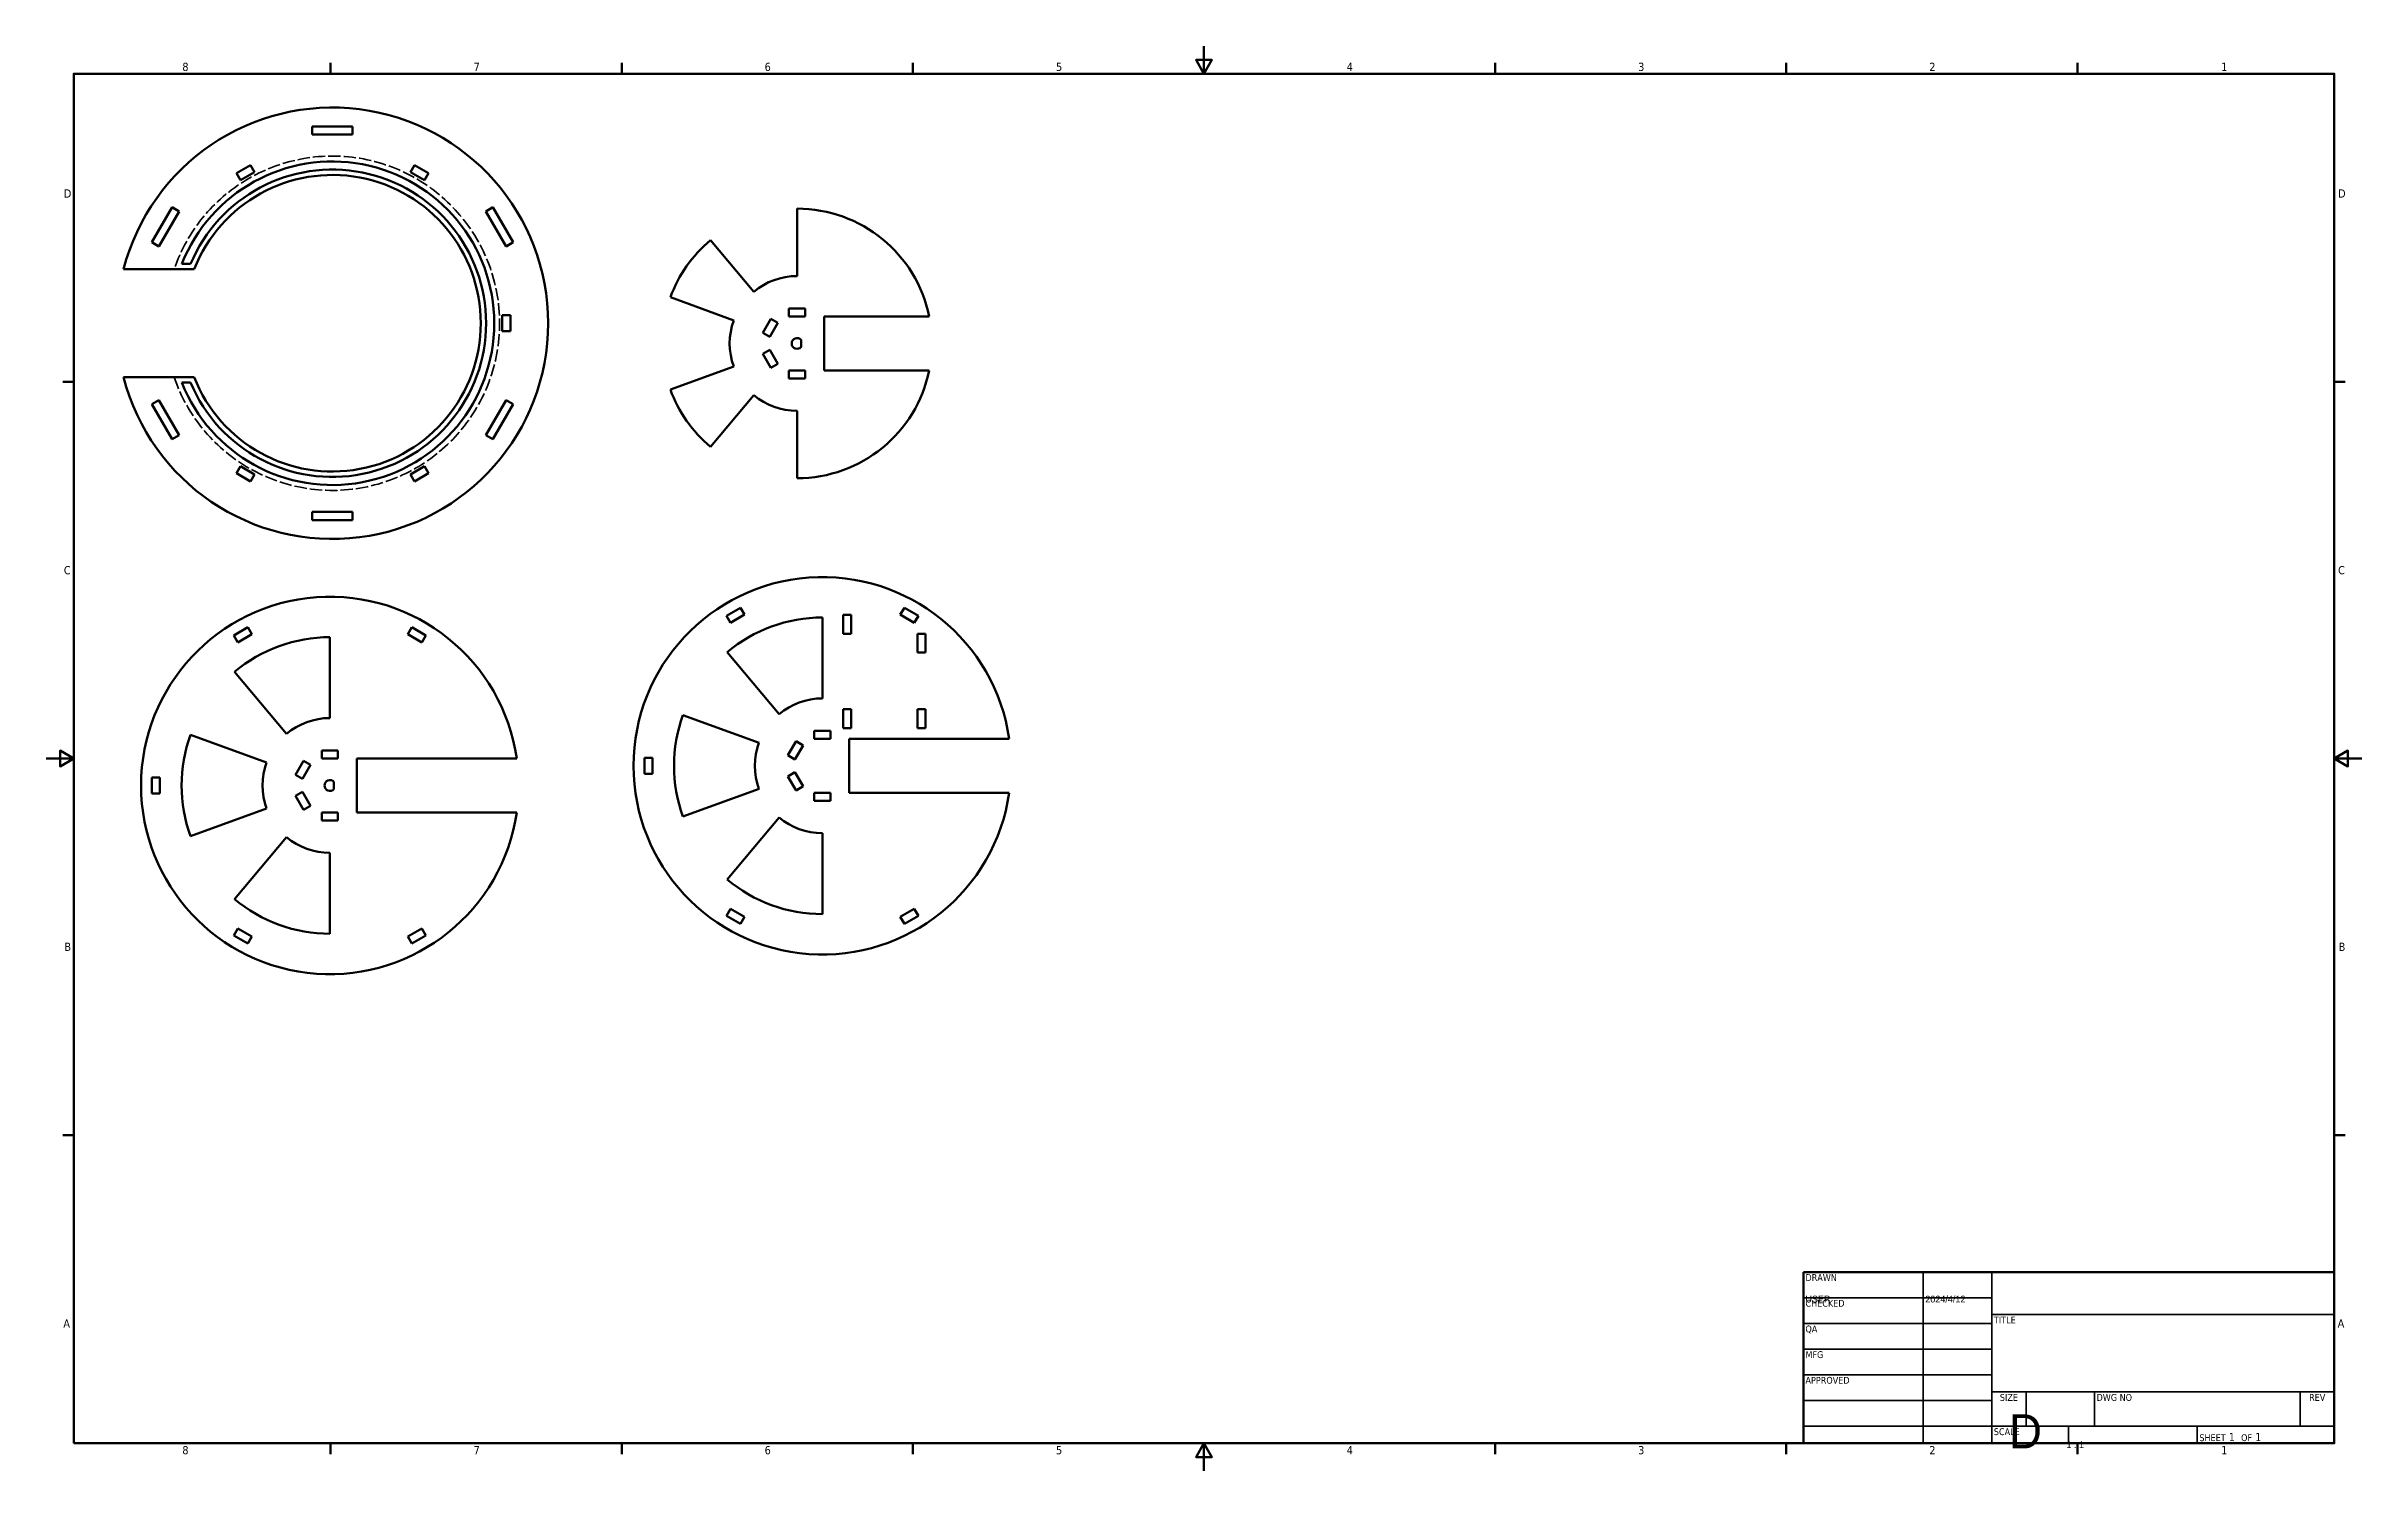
# Model space of a CAD drawing. Header units: millimetres. Extents: x 3 to 861, y 15 to 544.
import ezdxf
from ezdxf.enums import TextEntityAlignment as Align

# ---------------------------------------------------------------- set-up
doc = ezdxf.new("R2018")
doc.units = ezdxf.units.MM
doc.linetypes.add('DASHED', pattern=[0.2067, 0.1654, -0.0413])
for name, color, linetype, lineweight in [('Border (ANSI)', 7, 'Continuous', 70), ('Title (ANSI)', 7, 'Continuous', 50), ('可見 (ANSI)', 7, 'Continuous', 50), ('標題 (ANSI)', 7, 'Continuous', 50), ('隱藏 (ANSI)', 7, 'DASHED', 35)]:
    doc.layers.add(name, color=color, linetype=linetype, lineweight=lineweight)
doc.styles.add('Note Text (ANSI)', font='tahoma.ttf')
doc.styles.add('文字型式38', font='tahoma.ttf')
doc.styles.add('註記文字 (ANSI)', font='tahoma.ttf')

# ---------------------------------------------------------------- blocks, each defined once
blk = doc.blocks.new('圖框 Default Border')
at = {"layer": 'Border (ANSI)'}
for p, q in [((107.95, 533.4), (107.95, 537.46)), ((215.9, 533.4), (215.9, 537.46)), ((323.85, 533.4), (323.85, 537.46)), ((539.75, 533.4), (539.75, 537.46)), ((647.7, 533.4), (647.7, 537.46)), ((755.65, 533.4), (755.65, 537.46)), ((12.7, 419.1), (8.64, 419.1)), ((850.9, 419.1), (854.96, 419.1)), ((12.7, 139.7), (8.64, 139.7)), ((850.9, 139.7), (854.96, 139.7)), ((107.95, 25.4), (107.95, 21.34)), ((215.9, 25.4), (215.9, 21.34)), ((323.85, 25.4), (323.85, 21.34)), ((539.75, 25.4), (539.75, 21.34)), ((647.7, 25.4), (647.7, 21.34)), ((755.65, 25.4), (755.65, 21.34))]:
    blk.add_line(p, q, dxfattribs=at)
at = {"layer": 'Border (ANSI)', "flags": 128}
for points in [[(431.8, 543.56), (431.8, 533.4), (428.87, 538.48), (434.73, 538.48), (431.8, 533.4)], [(12.7, 25.4), (12.7, 533.4), (850.9, 533.4), (850.9, 25.4), (12.7, 25.4)], [(2.54, 279.4), (12.7, 279.4), (7.62, 282.33), (7.62, 276.47), (12.7, 279.4)], [(861.06, 279.4), (850.9, 279.4), (855.98, 282.33), (855.98, 276.47), (850.9, 279.4)], [(431.8, 15.24), (431.8, 25.4), (428.87, 20.32), (434.73, 20.32), (431.8, 25.4)]]:
    blk.add_lwpolyline(points, dxfattribs=at)
at = {"layer": 'Border (ANSI)', "char_height": 3.05, "attachment_point": 7, "style": 'Note Text (ANSI)'}
for s, insert in [('8', (52.98, 534.35)), ('7', (160.98, 534.42)), ('6', (268.9, 534.35)), ('5', (376.93, 534.35)), ('4', (484.71, 534.42)), ('3', (592.78, 534.35)), ('2', (700.75, 534.42)), ('1', (808.94, 534.42)), ('D', (9.04, 487.43)), ('D', (852.32, 487.43)), ('C', (9.04, 347.67)), ('C', (852.32, 347.67)), ('B', (9.23, 208.03)), ('B', (852.51, 208.03)), ('A', (8.86, 68.33)), ('A', (852.14, 68.33)), ('8', (52.98, 21.27)), ('7', (160.98, 21.34)), ('6', (268.9, 21.27)), ('5', (376.93, 21.27)), ('4', (484.71, 21.34)), ('3', (592.78, 21.27)), ('2', (700.75, 21.34)), ('1', (808.94, 21.34))]:
    blk.add_mtext(s, dxfattribs=dict(at, insert=insert))
blk = doc.blocks.new('標題欄框 ANSI - Large')
at = {"layer": 'Title (ANSI)'}
for p, q in [((127, 189.23), (127, 125.73)), ((323.85, 189.23), (127, 189.23)), ((323.85, 125.73), (323.85, 189.23)), ((127, 125.73), (323.85, 125.73))]:
    blk.add_line(p, q, dxfattribs=at)
at = {"layer": 'Title (ANSI)', "lineweight": 35}
for p, q in [((171.45, 125.73), (171.45, 189.23)), ((196.85, 125.73), (196.85, 189.23)), ((127, 179.7), (196.85, 179.7)), ((196.85, 173.48), (323.85, 173.48)), ((127, 170.18), (196.85, 170.18)), ((127, 160.65), (196.85, 160.65)), ((127, 151.13), (196.85, 151.13)), ((127, 141.6), (196.85, 141.6)), ((323.85, 144.78), (196.85, 144.78)), ((209.55, 132.08), (209.55, 144.78)), ((234.95, 132.08), (234.95, 144.78)), ((311.15, 132.08), (311.15, 144.78)), ((196.85, 132.08), (127, 132.08)), ((323.85, 132.08), (196.85, 132.08)), ((225.3, 132.08), (225.3, 125.73)), ((273.05, 132.08), (273.05, 125.73))]:
    blk.add_line(p, q, dxfattribs=at)
at = {"layer": 'Title (ANSI)', "style": '文字型式38'}
for s, p in [('DRAWN', (127.76, 188.47)), ('CHECKED', (127.76, 178.94)), ('TITLE', (197.61, 172.72)), ('QA', (127.76, 169.42)), ('MFG', (127.76, 159.89)), ('APPROVED', (127.76, 150.37)), ('DWG NO', (235.71, 144.02)), ('SCALE', (197.61, 131.32))]:
    blk.add_text(s, height=2.54, dxfattribs=at).set_placement(p, align=Align.TOP_LEFT)
for s, p in [('SIZE', (203.2, 144.02)), ('REV', (317.5, 144.02))]:
    blk.add_text(s, height=2.54, dxfattribs=at).set_placement(p, align=Align.TOP_CENTER)
at = {"layer": 'Title (ANSI)', "insert": (273.81, 126.49), "char_height": 3.048, "attachment_point": 7, "style": '註記文字 (ANSI)'}
blk.add_mtext('\\fTahoma|b0|i0;{\\H2.5400;SHEET}\\fTahoma|b0|i0;{\\H3.0480; 1  }\\fTahoma|b0|i0;{\\H2.5400;OF}\\fTahoma|b0|i0;{\\H3.0480; 1 }', dxfattribs=at)
at = {"layer": 'Title (ANSI)', "lineweight": 30, "flags": 104}
for tag, height, p in [('AUTHOR', 3.17, (127.76, 180.47)), ('CREATION_DATE', 3.17, (172.21, 180.47)), ('CHECKED_BY', 3.17, (127.76, 170.94)), ('CHECKED_DATE', 3.17, (172.21, 170.94)), ('MFG_APPROVED_BY', 3.17, (127.76, 151.89)), ('MFG_APPROVED_DATE', 3.17, (172.21, 151.89)), ('ENG_APPROVED_BY', 3.17, (127.76, 142.37)), ('ENG_APPROVAL_DATE', 3.17, (172.21, 142.37)), ('PART_NUMBER', 4.57, (235.71, 132.84))]:
    blk.add_attdef(tag, text='', height=height, dxfattribs=at).set_placement(p, align=Align.BOTTOM_LEFT)
for tag, height, p in [('COMPANY', 3.17, (260.35, 181.36)), ('REVISION_NUMBER', 3.17, (317.5, 136.52)), ('Sheet_Size', 4.57, (203.2, 136.52))]:
    blk.add_attdef(tag, text='', height=height, dxfattribs=at).set_placement(p, align=Align.MIDDLE_CENTER)
blk.add_attdef('TITLE', text='', height=4.57, dxfattribs=at).set_placement((197.61, 158.06), align=Align.MIDDLE_LEFT)
at = {"layer": '標題 (ANSI)', "lineweight": 30, "flags": 104}
blk.add_attdef('Initial_View_Scale', text='', height=3.05, dxfattribs=at).set_placement((224.54, 126.49), align=Align.BOTTOM_RIGHT)

msp = doc.modelspace()

# ---------------------------------------------------------------- linework, layer by layer
at = {"layer": '可見 (ANSI)'}
for p, q in [((101.12, 510.84), (101.12, 513.84)), ((101.12, 513.84), (116.12, 513.84)), ((116.12, 510.84), (101.12, 510.84)), ((116.12, 513.84), (116.12, 510.84)), ((73.02, 496.5), (78.22, 499.5)), ((78.22, 499.5), (79.72, 496.9)), ((137.52, 496.9), (139.02, 499.5)), ((139.02, 499.5), (144.22, 496.5)), ((74.52, 493.9), (73.02, 496.5)), ((79.72, 496.9), (74.52, 493.9)), ((142.72, 493.9), (137.52, 496.9)), ((144.22, 496.5), (142.72, 493.9)), ((41.65, 470.85), (49.15, 483.84)), ((51.75, 482.34), (44.25, 469.35)), ((49.15, 483.84), (51.75, 482.34)), ((165.49, 482.34), (168.09, 483.84)), ((172.99, 469.35), (165.49, 482.34)), ((168.09, 483.84), (175.59, 470.85)), ((280.92, 483.35), (280.92, 458.35)), ((44.25, 469.35), (41.65, 470.85)), ((175.59, 470.85), (172.99, 469.35)), ((264.85, 452.5), (248.78, 471.65)), ((31.16, 460.84), (57.39, 460.84)), ((56.04, 462.84), (52.8, 462.84)), ((233.93, 450.45), (257.42, 441.9)), ((171.62, 443.84), (174.62, 443.84)), ((171.62, 437.84), (171.62, 443.84)), ((174.62, 443.84), (174.62, 437.84)), ((268.16, 437.25), (271.16, 442.44)), ((273.76, 440.94), (270.76, 435.75)), ((271.16, 442.44), (273.76, 440.94)), ((277.92, 443.35), (277.92, 446.35)), ((277.92, 446.35), (283.92, 446.35)), ((283.92, 443.35), (277.92, 443.35)), ((283.92, 446.35), (283.92, 443.35)), ((290.92, 443.35), (329.91, 443.35)), ((290.92, 423.35), (290.92, 443.35)), ((174.62, 437.84), (171.62, 437.84)), ((270.76, 435.75), (268.16, 437.25)), ((268.16, 429.44), (270.76, 430.94)), ((271.16, 424.25), (268.16, 429.44)), ((270.76, 430.94), (273.76, 425.75)), ((282.42, 434.67), (282.42, 432.02)), ((57.39, 420.84), (31.16, 420.84)), ((257.42, 424.8), (233.93, 416.24)), ((273.76, 425.75), (271.16, 424.25)), ((277.92, 423.35), (283.92, 423.35)), ((277.92, 420.35), (277.92, 423.35)), ((283.92, 423.35), (283.92, 420.35)), ((329.91, 423.35), (290.92, 423.35)), ((41.65, 410.84), (44.25, 412.34)), ((44.25, 412.34), (51.75, 399.35)), ((52.8, 418.84), (56.04, 418.84)), ((165.49, 399.35), (172.99, 412.34)), ((172.99, 412.34), (175.59, 410.84)), ((248.78, 395.04), (264.85, 414.19)), ((283.92, 420.35), (277.92, 420.35)), ((49.15, 397.85), (41.65, 410.84)), ((175.59, 410.84), (168.09, 397.85)), ((280.92, 408.35), (280.92, 383.35)), ((51.75, 399.35), (49.15, 397.85)), ((168.09, 397.85), (165.49, 399.35)), ((73.02, 385.19), (74.52, 387.78)), ((74.52, 387.78), (79.72, 384.78)), ((137.52, 384.78), (142.72, 387.78)), ((142.72, 387.78), (144.22, 385.19)), ((78.22, 382.19), (73.02, 385.19)), ((79.72, 384.78), (78.22, 382.19)), ((139.02, 382.19), (137.52, 384.78)), ((144.22, 385.19), (139.02, 382.19)), ((101.12, 367.84), (101.12, 370.84)), ((101.12, 370.84), (116.12, 370.84)), ((116.12, 370.84), (116.12, 367.84)), ((116.12, 367.84), (101.12, 367.84)), ((254.69, 332.34), (259.89, 335.34)), ((259.89, 335.34), (261.39, 332.75)), ((319.19, 332.75), (320.69, 335.34)), ((320.69, 335.34), (325.89, 332.34)), ((72.09, 325.06), (77.29, 328.06)), ((77.29, 328.06), (78.79, 325.46)), ((136.59, 325.46), (138.09, 328.06)), ((138.09, 328.06), (143.29, 325.06)), ((256.19, 329.75), (254.69, 332.34)), ((261.39, 332.75), (256.19, 329.75)), ((290.29, 331.69), (290.29, 301.69)), ((297.99, 325.69), (297.99, 332.69)), ((297.99, 332.69), (300.99, 332.69)), ((300.99, 332.69), (300.99, 325.69)), ((324.39, 329.75), (319.19, 332.75)), ((325.89, 332.34), (324.39, 329.75)), ((73.59, 322.46), (72.09, 325.06)), ((78.79, 325.46), (73.59, 322.46)), ((107.69, 324.4), (107.69, 294.4)), ((141.79, 322.46), (136.59, 325.46)), ((143.29, 325.06), (141.79, 322.46)), ((274.22, 295.84), (254.94, 318.82)), ((300.99, 325.69), (297.99, 325.69)), ((325.59, 325.69), (328.59, 325.69)), ((325.59, 318.69), (325.59, 325.69)), ((328.59, 318.69), (325.59, 318.69)), ((328.59, 325.69), (328.59, 318.69)), ((91.62, 288.55), (72.34, 311.53)), ((238.61, 295.5), (266.8, 285.24)), ((297.99, 297.69), (300.99, 297.69)), ((297.99, 290.69), (297.99, 297.69)), ((300.99, 297.69), (300.99, 290.69)), ((325.59, 290.69), (325.59, 297.69)), ((325.59, 297.69), (328.59, 297.69)), ((328.59, 297.69), (328.59, 290.69)), ((56.01, 288.21), (84.2, 277.95)), ((277.53, 280.59), (280.53, 285.78)), ((283.13, 284.28), (280.13, 279.09)), ((280.53, 285.78), (283.13, 284.28)), ((287.29, 286.69), (287.29, 289.69)), ((287.29, 289.69), (293.29, 289.69)), ((293.29, 286.69), (287.29, 286.69)), ((293.29, 289.69), (293.29, 286.69)), ((300.99, 290.69), (297.99, 290.69)), ((300.29, 286.69), (359.57, 286.69)), ((300.29, 266.69), (300.29, 286.69)), ((328.59, 290.69), (325.59, 290.69)), ((94.93, 273.3), (97.93, 278.5)), ((100.53, 277), (97.53, 271.8)), ((97.93, 278.5), (100.53, 277)), ((104.69, 279.4), (104.69, 282.4)), ((104.69, 282.4), (110.69, 282.4)), ((110.69, 279.4), (104.69, 279.4)), ((110.69, 282.4), (110.69, 279.4)), ((117.69, 279.4), (176.97, 279.4)), ((117.69, 259.4), (117.69, 279.4)), ((224.29, 273.69), (224.29, 279.69)), ((224.29, 279.69), (227.29, 279.69)), ((227.29, 279.69), (227.29, 273.69)), ((280.13, 279.09), (277.53, 280.59)), ((41.69, 266.4), (41.69, 272.4)), ((41.69, 272.4), (44.69, 272.4)), ((44.69, 266.4), (41.69, 266.4)), ((44.69, 272.4), (44.69, 266.4)), ((97.53, 271.8), (94.93, 273.3)), ((94.93, 265.5), (97.53, 267)), ((97.53, 267), (100.53, 261.8)), ((109.19, 270.72), (109.19, 268.08)), ((227.29, 273.69), (224.29, 273.69)), ((266.8, 268.14), (238.61, 257.87)), ((277.53, 272.78), (280.13, 274.28)), ((280.53, 267.59), (277.53, 272.78)), ((280.13, 274.28), (283.13, 269.09)), ((283.13, 269.09), (280.53, 267.59)), ((287.29, 266.69), (293.29, 266.69)), ((287.29, 263.69), (287.29, 266.69)), ((293.29, 266.69), (293.29, 263.69)), ((359.57, 266.69), (300.29, 266.69)), ((84.2, 260.85), (56.01, 250.59)), ((97.93, 260.3), (94.93, 265.5)), ((100.53, 261.8), (97.93, 260.3)), ((104.69, 259.4), (110.69, 259.4)), ((104.69, 256.4), (104.69, 259.4)), ((110.69, 259.4), (110.69, 256.4)), ((176.97, 259.4), (117.69, 259.4)), ((293.29, 263.69), (287.29, 263.69)), ((72.34, 227.27), (91.62, 250.25)), ((110.69, 256.4), (104.69, 256.4)), ((254.94, 234.55), (274.22, 257.53)), ((290.29, 251.69), (290.29, 221.69)), ((107.69, 244.4), (107.69, 214.4)), ((254.69, 221.03), (256.19, 223.63)), ((256.19, 223.63), (261.39, 220.63)), ((319.19, 220.63), (324.39, 223.63)), ((324.39, 223.63), (325.89, 221.03)), ((72.09, 213.74), (73.59, 216.34)), ((73.59, 216.34), (78.79, 213.34)), ((136.59, 213.34), (141.79, 216.34)), ((141.79, 216.34), (143.29, 213.74)), ((259.89, 218.03), (254.69, 221.03)), ((261.39, 220.63), (259.89, 218.03)), ((320.69, 218.03), (319.19, 220.63)), ((325.89, 221.03), (320.69, 218.03)), ((77.29, 210.74), (72.09, 213.74)), ((78.79, 213.34), (77.29, 210.74)), ((138.09, 210.74), (136.59, 213.34)), ((143.29, 213.74), (138.09, 210.74))]:
    msp.add_line(p, q, dxfattribs=at)
for centre, radius, start, end in [((108.62, 440.84), 80, 194.47751, 165.52249), ((108.62, 440.84), 60, 201.51019, 158.48981), ((108.62, 440.84), 57, 202.70366, 157.29634), ((108.62, 440.84), 55, 201.32369, 158.67631), ((280.92, 433.35), 50, 11.53696, 90), ((280.92, 433.35), 50, 130, 160), ((280.92, 433.35), 25, 90, 130), ((280.92, 433.35), 25, 160, 200), ((280.92, 433.35), 2, 41.40962, 318.59038), ((280.92, 433.35), 50, 270, 348.46304), ((280.92, 433.35), 50, 200, 230), ((280.92, 433.35), 25, 230, 270), ((290.29, 276.69), 70, 8.21321, 351.78679), ((107.69, 269.4), 70, 8.21321, 351.78679), ((290.29, 276.69), 55, 90, 130), ((107.69, 269.4), 55, 90, 130), ((290.29, 276.69), 25, 90, 130), ((107.69, 269.4), 25, 90, 130), ((290.29, 276.69), 55, 160, 200), ((107.69, 269.4), 55, 160, 200), ((290.29, 276.69), 25, 160, 200), ((107.69, 269.4), 25, 160, 200), ((107.69, 269.4), 2, 41.40962, 318.59038), ((107.69, 269.4), 25, 230, 270), ((290.29, 276.69), 25, 230, 270), ((290.29, 276.69), 55, 230, 270), ((107.69, 269.4), 55, 230, 270)]:
    msp.add_arc(centre, radius, start, end, dxfattribs=at)
at = {"layer": '隱藏 (ANSI)', "ltscale": 27.665749}
msp.add_arc((108.62, 440.84), 62, 198.81906, 161.18094, dxfattribs=at)

# ---------------------------------------------------------------- block references
msp.add_blockref('圖框 Default Border', (0, 0))
ref = msp.add_blockref('標題欄框 ANSI - Large', (527.05, -100.33))
lines = msp.add_mtext('USER', dxfattribs={"layer": 'Title (ANSI)', "insert": (654.81, 80.14), "char_height": 2.5, "attachment_point": 1})
ref.add_attrib('AUTHOR', '', (654.81, 80.14), dxfattribs={"flags": 104}).embed_mtext(lines)
lines = msp.add_mtext('2024/4/12', dxfattribs={"layer": 'Title (ANSI)', "insert": (699.26, 80.14), "char_height": 2.5, "attachment_point": 1})
ref.add_attrib('CREATION_DATE', '', (699.26, 80.14), dxfattribs={"flags": 104}).embed_mtext(lines)
lines = msp.add_mtext('D', dxfattribs={"layer": 'Title (ANSI)', "insert": (730.25, 36.2), "char_height": 12.7, "attachment_point": 1})
ref.add_attrib('Sheet_Size', '', (730.25, 36.2), dxfattribs={"flags": 104}).embed_mtext(lines)
lines = msp.add_mtext('1 : 1', dxfattribs={"layer": '標題 (ANSI)', "insert": (751.59, 26.16), "char_height": 2.5, "attachment_point": 1})
ref.add_attrib('Initial_View_Scale', '', (751.59, 26.16), dxfattribs={"flags": 104}).embed_mtext(lines)

doc.saveas('drawing.dxf')
